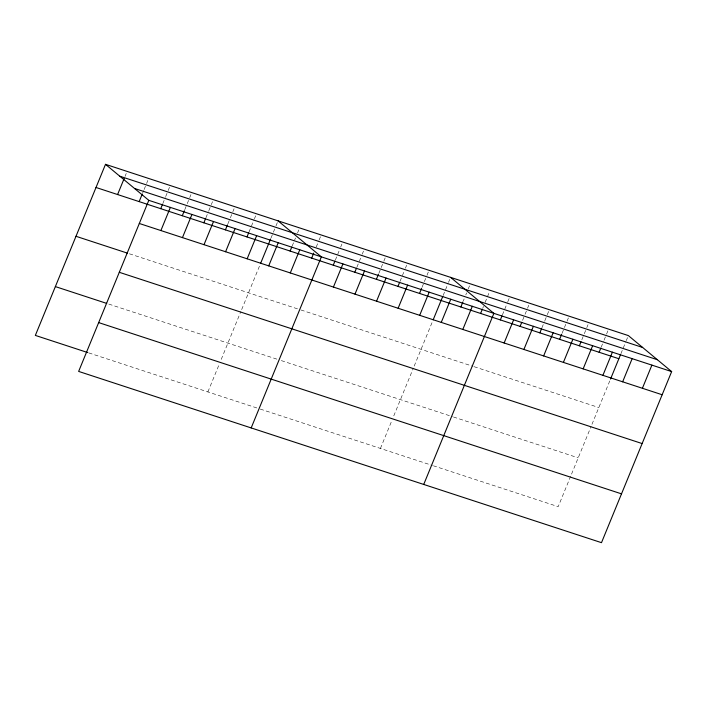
<?xml version="1.0" encoding="UTF-8"?>
<svg xmlns="http://www.w3.org/2000/svg" width="707" height="707" viewBox="0 0 707 707"><rect width="100%" height="100%" fill="white"/><g stroke="black" fill="none" stroke-linecap="round" stroke-linejoin="round"><path stroke-width="0.53" stroke-dasharray="3.54 2.65" d="M125.015 176.423L126.253 173.409M142.452 193.559L143.698 190.536M144.104 189.529L146.172 184.5M146.588 183.493L147.825 180.471M162.787 203.643L165.261 197.598M165.677 196.59L167.736 191.562M168.151 190.554L169.804 186.533M184.766 209.696L186.825 204.668M187.24 203.66L189.308 198.623M189.715 197.624L190.952 194.602M205.923 217.765L208.397 211.729M208.812 210.721L210.872 205.693M211.287 204.685L212.524 201.663M227.901 223.827L229.961 218.79M230.376 217.791L232.435 212.754M232.85 211.746L234.088 208.733M249.05 231.896L254.007 219.815M254.423 218.816L255.66 215.794M207.885 391.917L219.152 364.459M221.238 359.377L240.848 311.548M241.661 309.578L260.211 264.33M271.037 237.959L275.571 226.885M275.986 225.878L277.639 221.848M292.185 246.027L295.491 237.976M297.55 232.939L298.796 229.925M316.232 247.052L318.707 241.016M319.122 240.009L320.775 235.979M335.321 260.158L340.279 248.077M340.686 247.07L341.923 244.048M356.894 267.219L361.843 255.139M362.258 254.131L363.495 251.118M378.872 273.273L383.406 262.209M383.821 261.201L385.474 257.171M400.021 281.351L404.978 269.27M405.394 268.262L406.631 265.249M421.999 287.404L426.542 276.331M426.957 275.332L428.61 271.302M380.428 448.432L391.687 420.974M393.772 415.893L413.392 368.064M414.196 366.093L432.755 320.845M443.156 295.473L448.114 283.401M448.521 282.393L449.758 279.371M463.324 300.943L464.146 298.928M465.798 294.899L466.629 292.892M468.273 288.863L469.51 285.84M482.66 308.42L483.491 306.405M485.135 302.375L489.677 291.311M502.412 314.889L507.37 302.808M507.776 301.801L509.429 297.78M522.579 320.351L524.638 315.313M525.054 314.315L527.122 309.277M527.528 308.27L528.765 305.256M541.916 327.827L544.39 321.782M544.805 320.784L546.873 315.746M547.28 314.739L548.932 310.718M562.083 333.289L566.625 322.215M567.032 321.208L568.684 317.187M581.834 339.758L583.894 334.729M584.309 333.722L586.377 328.684M586.783 327.677L588.021 324.663M601.171 347.234L603.645 341.198M604.061 340.191L606.129 335.153M606.535 334.155L608.188 330.125M570.699 476.156L558.194 506.663L433.444 465.798M571.539 474.123L591.158 426.286M591.962 424.315L610.097 380.092M620.923 353.703L625.881 341.622M626.287 340.624L627.524 337.601M129.399 253.786L299.883 309.631M300.917 309.966L473.054 366.35M474.088 366.694L598.838 407.55M108.772 304.081L277.206 359.253M281.315 360.597L452.427 416.644M453.461 416.989L578.211 457.844M88.755 352.899L259.239 408.743M260.264 409.079L432.401 465.462"/><path stroke-width="1.06" d="M105.511 164.333L148.806 200.337L78.645 371.414L601.489 542.667L671.65 371.59L628.355 335.586L105.511 164.333L35.35 335.41L87.73 352.563M117.583 194.54L124.193 178.438M139.155 201.61L142.045 194.558M160.719 208.671L162.371 204.641M160.887 230.553L170.378 207.398M182.291 215.732L184.35 210.704M182.45 237.614L191.942 214.468M203.855 222.802L205.507 218.772M204.014 244.675L213.514 221.53M225.418 229.863L227.486 224.835M225.586 251.745L235.078 228.591M246.99 236.925L248.643 232.903M247.15 258.806L256.641 235.661M260.636 263.313L270.622 238.957M268.722 265.867L278.213 242.722M290.126 251.056L291.779 247.035M290.285 272.937L299.777 249.783M311.69 258.126L313.758 253.088M251.179 427.929L321.349 256.853L278.054 220.849M333.262 265.187L334.906 261.157M333.421 287.06L342.913 263.914M354.826 272.248L356.478 268.227M354.985 294.13L364.485 270.984M376.389 279.318L378.457 274.281M376.557 301.191L386.049 278.045M397.961 286.379L399.614 282.358M398.121 308.261L407.612 285.107M419.525 293.44L421.593 288.412M419.693 315.322L429.184 292.177M433.17 319.829L442.741 296.48M441.256 322.383L450.748 299.238M460.849 306.979L462.908 301.942M462.82 329.453L472.32 306.299M480.601 313.448L482.245 309.419M423.723 484.445L493.884 313.369L450.589 277.356M500.353 319.918L501.997 315.888M504.144 342.983L513.636 319.838M520.105 326.387L521.748 322.365M523.896 349.452L533.387 326.307M539.856 332.856L541.5 328.835M543.648 355.921L553.139 332.776M559.608 339.325L561.667 334.296M563.399 362.391L572.891 339.245M579.36 345.794L581.004 341.773M583.151 368.86L592.643 345.714M599.112 352.263L600.756 348.242M602.903 375.337L612.395 352.183M610.521 379.076L620.507 354.711M622.655 381.807L632.146 358.652M642.407 388.276L651.898 365.121M119.801 176.211L642.645 347.473M134.524 188.451L657.36 359.713M148.806 200.337L671.65 371.59M96.019 187.479L618.864 358.732M139.314 223.483L662.159 394.745M76.002 236.297L127.348 253.115M119.297 272.301L642.133 443.563M55.367 286.591L106.722 303.409M98.671 322.595L621.506 493.857"/></g></svg>
